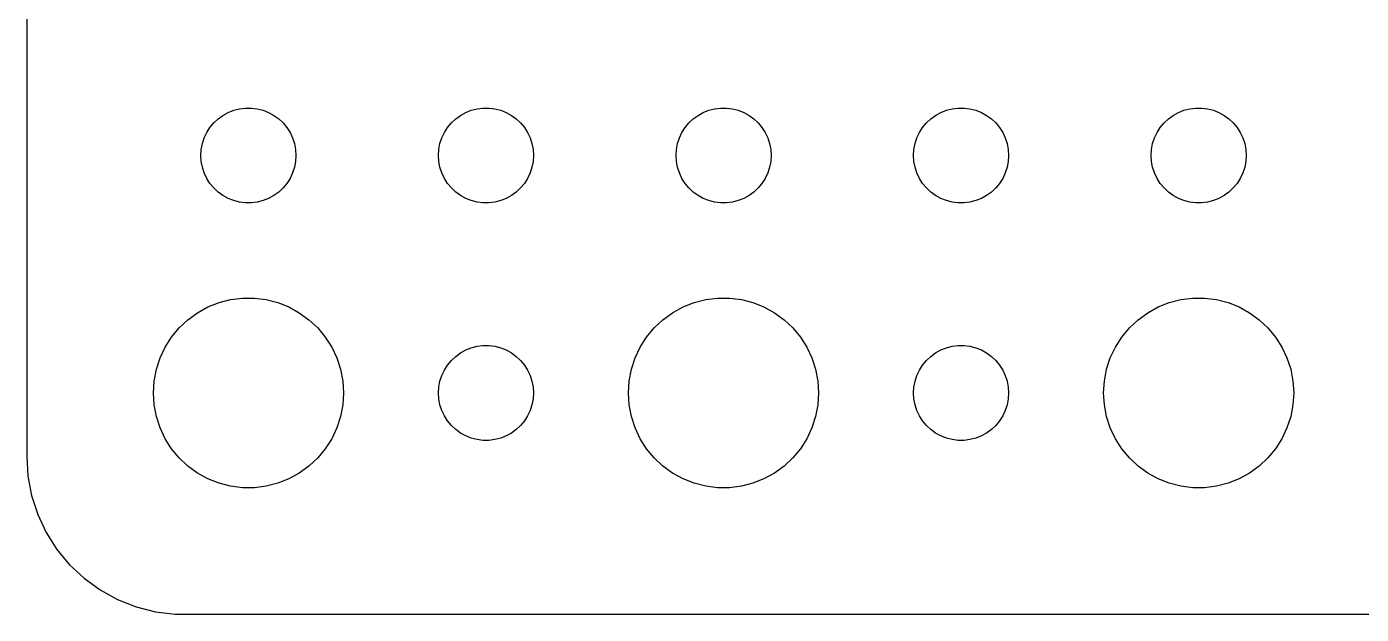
# Model space of a CAD drawing. Header units: metres. Extents: x -180 to 180, y -22 to 22.
# Drawn here: x -179.5 to -137.37, y -21.99 to -3.43 of the extents above; entities that cross this region are included whole.
import ezdxf

# ---------------------------------------------------------------- set-up
doc = ezdxf.new("R2010")
doc.units = ezdxf.units.M

msp = doc.modelspace()

# ---------------------------------------------------------------- linework, layer by layer
for p, q in [((-179.5, 17), (-179.5, -17)), ((-173.456, -6.34422), (-173.304, -6.23351)), ((-173.304, -6.23351), (-173.139, -6.14275)), ((-173.139, -6.14275), (-172.964, -6.07341)), ((-172.964, -6.07341), (-172.781, -6.02657)), ((-172.781, -6.02657), (-172.594, -6.00294)), ((-172.594, -6.00294), (-172.406, -6.00294)), ((-172.406, -6.00294), (-172.219, -6.02657)), ((-172.219, -6.02657), (-172.036, -6.07341)), ((-172.036, -6.07341), (-171.861, -6.14275)), ((-171.861, -6.14275), (-171.696, -6.23351)), ((-171.696, -6.23351), (-171.544, -6.34422)), ((-165.956, -6.34422), (-165.804, -6.23351)), ((-165.804, -6.23351), (-165.639, -6.14275)), ((-165.639, -6.14275), (-165.464, -6.07341)), ((-165.464, -6.07341), (-165.281, -6.02657)), ((-165.281, -6.02657), (-165.094, -6.00294)), ((-165.094, -6.00294), (-164.906, -6.00294)), ((-164.906, -6.00294), (-164.719, -6.02657)), ((-164.719, -6.02657), (-164.536, -6.07341)), ((-164.536, -6.07341), (-164.361, -6.14275)), ((-164.361, -6.14275), (-164.196, -6.23351)), ((-164.196, -6.23351), (-164.044, -6.34422)), ((-158.456, -6.34422), (-158.304, -6.23351)), ((-158.304, -6.23351), (-158.139, -6.14275)), ((-158.139, -6.14275), (-157.964, -6.07341)), ((-157.964, -6.07341), (-157.781, -6.02657)), ((-157.781, -6.02657), (-157.594, -6.00294)), ((-157.594, -6.00294), (-157.406, -6.00294)), ((-157.406, -6.00294), (-157.219, -6.02657)), ((-157.219, -6.02657), (-157.036, -6.07341)), ((-157.036, -6.07341), (-156.861, -6.14275)), ((-156.861, -6.14275), (-156.696, -6.23351)), ((-156.696, -6.23351), (-156.544, -6.34422)), ((-150.956, -6.34422), (-150.804, -6.23351)), ((-150.804, -6.23351), (-150.639, -6.14275)), ((-150.639, -6.14275), (-150.464, -6.07341)), ((-150.464, -6.07341), (-150.281, -6.02657)), ((-150.281, -6.02657), (-150.094, -6.00294)), ((-150.094, -6.00294), (-149.906, -6.00294)), ((-149.906, -6.00294), (-149.719, -6.02657)), ((-149.719, -6.02657), (-149.536, -6.07341)), ((-149.536, -6.07341), (-149.361, -6.14275)), ((-149.361, -6.14275), (-149.196, -6.23351)), ((-149.196, -6.23351), (-149.044, -6.34422)), ((-143.456, -6.34422), (-143.304, -6.23351)), ((-143.304, -6.23351), (-143.139, -6.14275)), ((-143.139, -6.14275), (-142.964, -6.07341)), ((-142.964, -6.07341), (-142.781, -6.02657)), ((-142.781, -6.02657), (-142.594, -6.00294)), ((-142.594, -6.00294), (-142.406, -6.00294)), ((-142.406, -6.00294), (-142.219, -6.02657)), ((-142.219, -6.02657), (-142.036, -6.07341)), ((-142.036, -6.07341), (-141.861, -6.14275)), ((-141.861, -6.14275), (-141.696, -6.23351)), ((-141.696, -6.23351), (-141.544, -6.34422)), ((-173.814, -6.77736), (-173.714, -6.61832)), ((-173.714, -6.61832), (-173.593, -6.47318)), ((-173.593, -6.47318), (-173.456, -6.34422)), ((-171.544, -6.34422), (-171.407, -6.47318)), ((-171.407, -6.47318), (-171.286, -6.61832)), ((-171.286, -6.61832), (-171.186, -6.77736)), ((-166.314, -6.77736), (-166.214, -6.61832)), ((-166.214, -6.61832), (-166.093, -6.47318)), ((-166.093, -6.47318), (-165.956, -6.34422)), ((-164.044, -6.34422), (-163.907, -6.47318)), ((-163.907, -6.47318), (-163.786, -6.61832)), ((-163.786, -6.61832), (-163.686, -6.77736)), ((-158.814, -6.77736), (-158.714, -6.61832)), ((-158.714, -6.61832), (-158.593, -6.47318)), ((-158.593, -6.47318), (-158.456, -6.34422)), ((-156.544, -6.34422), (-156.407, -6.47318)), ((-156.407, -6.47318), (-156.286, -6.61832)), ((-156.286, -6.61832), (-156.186, -6.77736)), ((-151.314, -6.77736), (-151.214, -6.61832)), ((-151.214, -6.61832), (-151.093, -6.47318)), ((-151.093, -6.47318), (-150.956, -6.34422)), ((-149.044, -6.34422), (-148.907, -6.47318)), ((-148.907, -6.47318), (-148.786, -6.61832)), ((-148.786, -6.61832), (-148.686, -6.77736)), ((-143.814, -6.77736), (-143.714, -6.61832)), ((-143.714, -6.61832), (-143.593, -6.47318)), ((-143.593, -6.47318), (-143.456, -6.34422)), ((-141.544, -6.34422), (-141.407, -6.47318)), ((-141.407, -6.47318), (-141.286, -6.61832)), ((-141.286, -6.61832), (-141.186, -6.77736)), ((-173.988, -7.312), (-173.953, -7.12695)), ((-173.953, -7.12695), (-173.895, -6.9478)), ((-173.895, -6.9478), (-173.814, -6.77736)), ((-171.186, -6.77736), (-171.105, -6.9478)), ((-171.105, -6.9478), (-171.047, -7.12695)), ((-171.047, -7.12695), (-171.012, -7.312)), ((-166.488, -7.312), (-166.453, -7.12695)), ((-166.453, -7.12695), (-166.395, -6.9478)), ((-166.395, -6.9478), (-166.314, -6.77736)), ((-163.686, -6.77736), (-163.605, -6.9478)), ((-163.605, -6.9478), (-163.547, -7.12695)), ((-163.547, -7.12695), (-163.512, -7.312)), ((-158.988, -7.312), (-158.953, -7.12695)), ((-158.953, -7.12695), (-158.895, -6.9478)), ((-158.895, -6.9478), (-158.814, -6.77736)), ((-156.186, -6.77736), (-156.105, -6.9478)), ((-156.105, -6.9478), (-156.047, -7.12695)), ((-156.047, -7.12695), (-156.012, -7.312)), ((-151.488, -7.312), (-151.453, -7.12695)), ((-151.453, -7.12695), (-151.395, -6.9478)), ((-151.395, -6.9478), (-151.314, -6.77736)), ((-148.686, -6.77736), (-148.605, -6.9478)), ((-148.605, -6.9478), (-148.547, -7.12695)), ((-148.547, -7.12695), (-148.512, -7.312)), ((-143.988, -7.312), (-143.953, -7.12695)), ((-143.953, -7.12695), (-143.895, -6.9478)), ((-143.895, -6.9478), (-143.814, -6.77736)), ((-141.186, -6.77736), (-141.105, -6.9478)), ((-141.105, -6.9478), (-141.047, -7.12695)), ((-141.047, -7.12695), (-141.012, -7.312)), ((-174, -7.5), (-173.988, -7.312)), ((-173.988, -7.68799), (-174, -7.5)), ((-171.012, -7.312), (-171, -7.5)), ((-171, -7.5), (-171.012, -7.68799)), ((-166.5, -7.5), (-166.488, -7.312)), ((-166.488, -7.68799), (-166.5, -7.5)), ((-163.512, -7.312), (-163.5, -7.5)), ((-163.5, -7.5), (-163.512, -7.68799)), ((-159, -7.5), (-158.988, -7.312)), ((-158.988, -7.68799), (-159, -7.5)), ((-156.012, -7.312), (-156, -7.5)), ((-156, -7.5), (-156.012, -7.68799)), ((-151.5, -7.5), (-151.488, -7.312)), ((-151.488, -7.68799), (-151.5, -7.5)), ((-148.512, -7.312), (-148.5, -7.5)), ((-148.5, -7.5), (-148.512, -7.68799)), ((-144, -7.5), (-143.988, -7.312)), ((-143.988, -7.68799), (-144, -7.5)), ((-141.012, -7.312), (-141, -7.5)), ((-141, -7.5), (-141.012, -7.68799)), ((-173.953, -7.87303), (-173.988, -7.68799)), ((-173.895, -8.05219), (-173.953, -7.87303)), ((-171.047, -7.87303), (-171.105, -8.05219)), ((-171.012, -7.68799), (-171.047, -7.87303)), ((-166.453, -7.87303), (-166.488, -7.68799)), ((-166.395, -8.05219), (-166.453, -7.87303)), ((-163.547, -7.87303), (-163.605, -8.05219)), ((-163.512, -7.68799), (-163.547, -7.87303)), ((-158.953, -7.87303), (-158.988, -7.68799)), ((-158.895, -8.05219), (-158.953, -7.87303)), ((-156.047, -7.87303), (-156.105, -8.05219)), ((-156.012, -7.68799), (-156.047, -7.87303)), ((-151.453, -7.87303), (-151.488, -7.68799)), ((-151.395, -8.05219), (-151.453, -7.87303)), ((-148.547, -7.87303), (-148.605, -8.05219)), ((-148.512, -7.68799), (-148.547, -7.87303)), ((-143.953, -7.87303), (-143.988, -7.68799)), ((-143.895, -8.05219), (-143.953, -7.87303)), ((-141.047, -7.87303), (-141.105, -8.05219)), ((-141.012, -7.68799), (-141.047, -7.87303)), ((-173.814, -8.22263), (-173.895, -8.05219)), ((-173.714, -8.38167), (-173.814, -8.22263)), ((-173.593, -8.52681), (-173.714, -8.38167)), ((-171.286, -8.38167), (-171.407, -8.52681)), ((-171.186, -8.22263), (-171.286, -8.38167)), ((-171.105, -8.05219), (-171.186, -8.22263)), ((-166.314, -8.22263), (-166.395, -8.05219)), ((-166.214, -8.38167), (-166.314, -8.22263)), ((-166.093, -8.52681), (-166.214, -8.38167)), ((-163.786, -8.38167), (-163.907, -8.52681)), ((-163.686, -8.22263), (-163.786, -8.38167)), ((-163.605, -8.05219), (-163.686, -8.22263)), ((-158.814, -8.22263), (-158.895, -8.05219)), ((-158.714, -8.38167), (-158.814, -8.22263)), ((-158.593, -8.52681), (-158.714, -8.38167)), ((-156.286, -8.38167), (-156.407, -8.52681)), ((-156.186, -8.22263), (-156.286, -8.38167)), ((-156.105, -8.05219), (-156.186, -8.22263)), ((-151.314, -8.22263), (-151.395, -8.05219)), ((-151.214, -8.38167), (-151.314, -8.22263)), ((-151.093, -8.52681), (-151.214, -8.38167)), ((-148.786, -8.38167), (-148.907, -8.52681)), ((-148.686, -8.22263), (-148.786, -8.38167)), ((-148.605, -8.05219), (-148.686, -8.22263)), ((-143.814, -8.22263), (-143.895, -8.05219)), ((-143.714, -8.38167), (-143.814, -8.22263)), ((-143.593, -8.52681), (-143.714, -8.38167)), ((-141.286, -8.38167), (-141.407, -8.52681)), ((-141.186, -8.22263), (-141.286, -8.38167)), ((-141.105, -8.05219), (-141.186, -8.22263)), ((-173.456, -8.65576), (-173.593, -8.52681)), ((-173.304, -8.76648), (-173.456, -8.65576)), ((-173.139, -8.85724), (-173.304, -8.76648)), ((-171.696, -8.76648), (-171.861, -8.85724)), ((-171.544, -8.65576), (-171.696, -8.76648)), ((-171.407, -8.52681), (-171.544, -8.65576)), ((-165.956, -8.65576), (-166.093, -8.52681)), ((-165.804, -8.76648), (-165.956, -8.65576)), ((-165.639, -8.85724), (-165.804, -8.76648)), ((-164.196, -8.76648), (-164.361, -8.85724)), ((-164.044, -8.65576), (-164.196, -8.76648)), ((-163.907, -8.52681), (-164.044, -8.65576)), ((-158.456, -8.65576), (-158.593, -8.52681)), ((-158.304, -8.76648), (-158.456, -8.65576)), ((-158.139, -8.85724), (-158.304, -8.76648)), ((-156.696, -8.76648), (-156.861, -8.85724)), ((-156.544, -8.65576), (-156.696, -8.76648)), ((-156.407, -8.52681), (-156.544, -8.65576)), ((-150.956, -8.65576), (-151.093, -8.52681)), ((-150.804, -8.76648), (-150.956, -8.65576)), ((-150.639, -8.85724), (-150.804, -8.76648)), ((-149.196, -8.76648), (-149.361, -8.85724)), ((-149.044, -8.65576), (-149.196, -8.76648)), ((-148.907, -8.52681), (-149.044, -8.65576)), ((-143.456, -8.65576), (-143.593, -8.52681)), ((-143.304, -8.76648), (-143.456, -8.65576)), ((-143.139, -8.85724), (-143.304, -8.76648)), ((-141.696, -8.76648), (-141.861, -8.85724)), ((-141.544, -8.65576), (-141.696, -8.76648)), ((-141.407, -8.52681), (-141.544, -8.65576)), ((-172.964, -8.92657), (-173.139, -8.85724)), ((-172.781, -8.97342), (-172.964, -8.92657)), ((-172.594, -8.99704), (-172.781, -8.97342)), ((-172.406, -8.99704), (-172.594, -8.99704)), ((-172.219, -8.97342), (-172.406, -8.99704)), ((-172.036, -8.92657), (-172.219, -8.97342)), ((-171.861, -8.85724), (-172.036, -8.92657)), ((-165.464, -8.92657), (-165.639, -8.85724)), ((-165.281, -8.97342), (-165.464, -8.92657)), ((-165.094, -8.99704), (-165.281, -8.97342)), ((-164.906, -8.99704), (-165.094, -8.99704)), ((-164.719, -8.97342), (-164.906, -8.99704)), ((-164.536, -8.92657), (-164.719, -8.97342)), ((-164.361, -8.85724), (-164.536, -8.92657)), ((-157.964, -8.92657), (-158.139, -8.85724)), ((-157.781, -8.97342), (-157.964, -8.92657)), ((-157.594, -8.99704), (-157.781, -8.97342)), ((-157.406, -8.99704), (-157.594, -8.99704)), ((-157.219, -8.97342), (-157.406, -8.99704)), ((-157.036, -8.92657), (-157.219, -8.97342)), ((-156.861, -8.85724), (-157.036, -8.92657)), ((-150.464, -8.92657), (-150.639, -8.85724)), ((-150.281, -8.97342), (-150.464, -8.92657)), ((-150.094, -8.99704), (-150.281, -8.97342)), ((-149.906, -8.99704), (-150.094, -8.99704)), ((-149.719, -8.97342), (-149.906, -8.99704)), ((-149.536, -8.92657), (-149.719, -8.97342)), ((-149.361, -8.85724), (-149.536, -8.92657)), ((-142.964, -8.92657), (-143.139, -8.85724)), ((-142.781, -8.97342), (-142.964, -8.92657)), ((-142.594, -8.99704), (-142.781, -8.97342)), ((-142.406, -8.99704), (-142.594, -8.99704)), ((-142.219, -8.97342), (-142.406, -8.99704)), ((-142.036, -8.92657), (-142.219, -8.97342)), ((-141.861, -8.85724), (-142.036, -8.92657)), ((-173.777, -12.2855), (-173.427, -12.1468)), ((-173.427, -12.1468), (-173.062, -12.0531)), ((-173.062, -12.0531), (-172.688, -12.0059)), ((-172.688, -12.0059), (-172.312, -12.0059)), ((-172.312, -12.0059), (-171.938, -12.0531)), ((-171.938, -12.0531), (-171.573, -12.1468)), ((-171.573, -12.1468), (-171.223, -12.2855)), ((-158.777, -12.2855), (-158.427, -12.1468)), ((-158.427, -12.1468), (-158.062, -12.0531)), ((-158.062, -12.0531), (-157.688, -12.0059)), ((-157.688, -12.0059), (-157.312, -12.0059)), ((-157.312, -12.0059), (-156.938, -12.0531)), ((-156.938, -12.0531), (-156.573, -12.1468)), ((-156.573, -12.1468), (-156.223, -12.2855)), ((-143.777, -12.2855), (-143.427, -12.1468)), ((-143.427, -12.1468), (-143.062, -12.0531)), ((-143.062, -12.0531), (-142.688, -12.0059)), ((-142.688, -12.0059), (-142.312, -12.0059)), ((-142.312, -12.0059), (-141.938, -12.0531)), ((-141.938, -12.0531), (-141.573, -12.1468)), ((-141.573, -12.1468), (-141.223, -12.2855)), ((-174.412, -12.6884), (-174.107, -12.467)), ((-174.107, -12.467), (-173.777, -12.2855)), ((-171.223, -12.2855), (-170.893, -12.467)), ((-170.893, -12.467), (-170.588, -12.6884)), ((-159.412, -12.6884), (-159.107, -12.467)), ((-159.107, -12.467), (-158.777, -12.2855)), ((-156.223, -12.2855), (-155.893, -12.467)), ((-155.893, -12.467), (-155.588, -12.6884)), ((-144.412, -12.6884), (-144.107, -12.467)), ((-144.107, -12.467), (-143.777, -12.2855)), ((-141.223, -12.2855), (-140.893, -12.467)), ((-140.893, -12.467), (-140.588, -12.6884)), ((-174.927, -13.2366), (-174.687, -12.9464)), ((-174.687, -12.9464), (-174.412, -12.6884)), ((-170.588, -12.6884), (-170.313, -12.9464)), ((-170.313, -12.9464), (-170.073, -13.2366)), ((-159.927, -13.2366), (-159.687, -12.9464)), ((-159.687, -12.9464), (-159.412, -12.6884)), ((-155.588, -12.6884), (-155.313, -12.9464)), ((-155.313, -12.9464), (-155.073, -13.2366)), ((-144.927, -13.2366), (-144.687, -12.9464)), ((-144.687, -12.9464), (-144.412, -12.6884)), ((-140.588, -12.6884), (-140.313, -12.9464)), ((-140.313, -12.9464), (-140.073, -13.2366)), ((-175.129, -13.5547), (-174.927, -13.2366)), ((-170.073, -13.2366), (-169.871, -13.5547)), ((-160.129, -13.5547), (-159.927, -13.2366)), ((-155.073, -13.2366), (-154.871, -13.5547)), ((-145.129, -13.5547), (-144.927, -13.2366)), ((-140.073, -13.2366), (-139.871, -13.5547)), ((-175.406, -14.2539), (-175.289, -13.8956)), ((-175.289, -13.8956), (-175.129, -13.5547)), ((-169.871, -13.5547), (-169.711, -13.8956)), ((-169.711, -13.8956), (-169.594, -14.2539)), ((-166.093, -13.9732), (-165.956, -13.8442)), ((-165.956, -13.8442), (-165.804, -13.7335)), ((-165.804, -13.7335), (-165.639, -13.6427)), ((-165.639, -13.6427), (-165.464, -13.5734)), ((-165.464, -13.5734), (-165.281, -13.5266)), ((-165.281, -13.5266), (-165.094, -13.5029)), ((-165.094, -13.5029), (-164.906, -13.5029)), ((-164.906, -13.5029), (-164.719, -13.5266)), ((-164.719, -13.5266), (-164.536, -13.5734)), ((-164.536, -13.5734), (-164.361, -13.6427)), ((-164.361, -13.6427), (-164.196, -13.7335)), ((-164.196, -13.7335), (-164.044, -13.8442)), ((-164.044, -13.8442), (-163.907, -13.9732)), ((-160.406, -14.2539), (-160.289, -13.8956)), ((-160.289, -13.8956), (-160.129, -13.5547)), ((-154.871, -13.5547), (-154.711, -13.8956)), ((-154.711, -13.8956), (-154.594, -14.2539)), ((-151.093, -13.9732), (-150.956, -13.8442)), ((-150.956, -13.8442), (-150.804, -13.7335)), ((-150.804, -13.7335), (-150.639, -13.6427)), ((-150.639, -13.6427), (-150.464, -13.5734)), ((-150.464, -13.5734), (-150.281, -13.5266)), ((-150.281, -13.5266), (-150.094, -13.5029)), ((-150.094, -13.5029), (-149.906, -13.5029)), ((-149.906, -13.5029), (-149.719, -13.5266)), ((-149.719, -13.5266), (-149.536, -13.5734)), ((-149.536, -13.5734), (-149.361, -13.6427)), ((-149.361, -13.6427), (-149.196, -13.7335)), ((-149.196, -13.7335), (-149.044, -13.8442)), ((-149.044, -13.8442), (-148.907, -13.9732)), ((-145.406, -14.2539), (-145.289, -13.8956)), ((-145.289, -13.8956), (-145.129, -13.5547)), ((-139.871, -13.5547), (-139.711, -13.8956)), ((-139.711, -13.8956), (-139.594, -14.2539)), ((-175.476, -14.624), (-175.406, -14.2539)), ((-169.594, -14.2539), (-169.524, -14.624)), ((-166.395, -14.4478), (-166.314, -14.2774)), ((-166.314, -14.2774), (-166.214, -14.1183)), ((-166.214, -14.1183), (-166.093, -13.9732)), ((-163.907, -13.9732), (-163.786, -14.1183)), ((-163.786, -14.1183), (-163.686, -14.2774)), ((-163.686, -14.2774), (-163.605, -14.4478)), ((-160.476, -14.624), (-160.406, -14.2539)), ((-154.594, -14.2539), (-154.524, -14.624)), ((-151.395, -14.4478), (-151.314, -14.2774)), ((-151.314, -14.2774), (-151.214, -14.1183)), ((-151.214, -14.1183), (-151.093, -13.9732)), ((-148.907, -13.9732), (-148.786, -14.1183)), ((-148.786, -14.1183), (-148.686, -14.2774)), ((-148.686, -14.2774), (-148.605, -14.4478)), ((-145.476, -14.624), (-145.406, -14.2539)), ((-139.594, -14.2539), (-139.524, -14.624)), ((-175.5, -15), (-175.476, -14.624)), ((-169.524, -14.624), (-169.5, -15)), ((-166.488, -14.812), (-166.453, -14.627)), ((-166.453, -14.627), (-166.395, -14.4478)), ((-163.605, -14.4478), (-163.547, -14.627)), ((-163.547, -14.627), (-163.512, -14.812)), ((-160.5, -15), (-160.476, -14.624)), ((-154.524, -14.624), (-154.5, -15)), ((-151.488, -14.812), (-151.453, -14.627)), ((-151.453, -14.627), (-151.395, -14.4478)), ((-148.605, -14.4478), (-148.547, -14.627)), ((-148.547, -14.627), (-148.512, -14.812)), ((-145.5, -15), (-145.476, -14.624)), ((-139.524, -14.624), (-139.5, -15)), ((-175.476, -15.376), (-175.5, -15)), ((-169.5, -15), (-169.524, -15.376)), ((-166.5, -15), (-166.488, -14.812)), ((-166.488, -15.188), (-166.5, -15)), ((-163.512, -14.812), (-163.5, -15)), ((-163.5, -15), (-163.512, -15.188)), ((-160.476, -15.376), (-160.5, -15)), ((-154.5, -15), (-154.524, -15.376)), ((-151.5, -15), (-151.488, -14.812)), ((-151.488, -15.188), (-151.5, -15)), ((-148.512, -14.812), (-148.5, -15)), ((-148.5, -15), (-148.512, -15.188)), ((-145.476, -15.376), (-145.5, -15)), ((-139.5, -15), (-139.524, -15.376)), ((-175.406, -15.7461), (-175.476, -15.376)), ((-169.524, -15.376), (-169.594, -15.7461)), ((-166.453, -15.373), (-166.488, -15.188)), ((-166.395, -15.5522), (-166.453, -15.373)), ((-166.314, -15.7226), (-166.395, -15.5522)), ((-163.605, -15.5522), (-163.686, -15.7226)), ((-163.547, -15.373), (-163.605, -15.5522)), ((-163.512, -15.188), (-163.547, -15.373)), ((-160.406, -15.7461), (-160.476, -15.376)), ((-154.524, -15.376), (-154.594, -15.7461)), ((-151.453, -15.373), (-151.488, -15.188)), ((-151.395, -15.5522), (-151.453, -15.373)), ((-151.314, -15.7226), (-151.395, -15.5522)), ((-148.605, -15.5522), (-148.686, -15.7226)), ((-148.547, -15.373), (-148.605, -15.5522)), ((-148.512, -15.188), (-148.547, -15.373)), ((-145.406, -15.7461), (-145.476, -15.376)), ((-139.524, -15.376), (-139.594, -15.7461)), ((-175.289, -16.1044), (-175.406, -15.7461)), ((-169.594, -15.7461), (-169.711, -16.1044)), ((-166.214, -15.8817), (-166.314, -15.7226)), ((-166.093, -16.0268), (-166.214, -15.8817)), ((-163.786, -15.8817), (-163.907, -16.0268)), ((-163.686, -15.7226), (-163.786, -15.8817)), ((-160.289, -16.1044), (-160.406, -15.7461)), ((-154.594, -15.7461), (-154.711, -16.1044)), ((-151.214, -15.8817), (-151.314, -15.7226)), ((-151.093, -16.0268), (-151.214, -15.8817)), ((-148.786, -15.8817), (-148.907, -16.0268)), ((-148.686, -15.7226), (-148.786, -15.8817)), ((-145.289, -16.1044), (-145.406, -15.7461)), ((-139.594, -15.7461), (-139.711, -16.1044)), ((-175.129, -16.4453), (-175.289, -16.1044)), ((-169.711, -16.1044), (-169.871, -16.4453)), ((-165.956, -16.1558), (-166.093, -16.0268)), ((-165.804, -16.2665), (-165.956, -16.1558)), ((-165.639, -16.3572), (-165.804, -16.2665)), ((-165.464, -16.4266), (-165.639, -16.3572)), ((-165.281, -16.4734), (-165.464, -16.4266)), ((-164.536, -16.4266), (-164.719, -16.4734)), ((-164.361, -16.3572), (-164.536, -16.4266)), ((-164.196, -16.2665), (-164.361, -16.3572)), ((-164.044, -16.1558), (-164.196, -16.2665)), ((-163.907, -16.0268), (-164.044, -16.1558)), ((-160.129, -16.4453), (-160.289, -16.1044)), ((-154.711, -16.1044), (-154.871, -16.4453)), ((-150.956, -16.1558), (-151.093, -16.0268)), ((-150.804, -16.2665), (-150.956, -16.1558)), ((-150.639, -16.3572), (-150.804, -16.2665)), ((-150.464, -16.4266), (-150.639, -16.3572)), ((-150.281, -16.4734), (-150.464, -16.4266)), ((-149.536, -16.4266), (-149.719, -16.4734)), ((-149.361, -16.3572), (-149.536, -16.4266)), ((-149.196, -16.2665), (-149.361, -16.3572)), ((-149.044, -16.1558), (-149.196, -16.2665)), ((-148.907, -16.0268), (-149.044, -16.1558)), ((-145.129, -16.4453), (-145.289, -16.1044)), ((-139.711, -16.1044), (-139.871, -16.4453)), ((-174.927, -16.7634), (-175.129, -16.4453)), ((-174.687, -17.0536), (-174.927, -16.7634)), ((-170.073, -16.7634), (-170.313, -17.0536)), ((-169.871, -16.4453), (-170.073, -16.7634)), ((-165.094, -16.497), (-165.281, -16.4734)), ((-164.906, -16.497), (-165.094, -16.497)), ((-164.719, -16.4734), (-164.906, -16.497)), ((-159.927, -16.7634), (-160.129, -16.4453)), ((-159.687, -17.0536), (-159.927, -16.7634)), ((-155.073, -16.7634), (-155.313, -17.0536)), ((-154.871, -16.4453), (-155.073, -16.7634)), ((-150.094, -16.497), (-150.281, -16.4734)), ((-149.906, -16.497), (-150.094, -16.497)), ((-149.719, -16.4734), (-149.906, -16.497)), ((-144.927, -16.7634), (-145.129, -16.4453)), ((-144.687, -17.0536), (-144.927, -16.7634)), ((-140.073, -16.7634), (-140.313, -17.0536)), ((-139.871, -16.4453), (-140.073, -16.7634)), ((-179.5, -17), (-179.461, -17.6267)), ((-174.412, -17.3115), (-174.687, -17.0536)), ((-170.313, -17.0536), (-170.588, -17.3115)), ((-159.412, -17.3115), (-159.687, -17.0536)), ((-155.313, -17.0536), (-155.588, -17.3115)), ((-144.412, -17.3115), (-144.687, -17.0536)), ((-140.313, -17.0536), (-140.588, -17.3115)), ((-179.461, -17.6267), (-179.343, -18.2434)), ((-174.107, -17.533), (-174.412, -17.3115)), ((-173.777, -17.7145), (-174.107, -17.533)), ((-170.893, -17.533), (-171.223, -17.7145)), ((-170.588, -17.3115), (-170.893, -17.533)), ((-159.107, -17.533), (-159.412, -17.3115)), ((-158.777, -17.7145), (-159.107, -17.533)), ((-155.893, -17.533), (-156.223, -17.7145)), ((-155.588, -17.3115), (-155.893, -17.533)), ((-144.107, -17.533), (-144.412, -17.3115)), ((-143.777, -17.7145), (-144.107, -17.533)), ((-140.893, -17.533), (-141.223, -17.7145)), ((-140.588, -17.3115), (-140.893, -17.533)), ((-173.427, -17.8532), (-173.777, -17.7145)), ((-173.062, -17.9469), (-173.427, -17.8532)), ((-172.688, -17.9941), (-173.062, -17.9469)), ((-172.312, -17.9941), (-172.688, -17.9941)), ((-171.938, -17.9469), (-172.312, -17.9941)), ((-171.573, -17.8532), (-171.938, -17.9469)), ((-171.223, -17.7145), (-171.573, -17.8532)), ((-158.427, -17.8532), (-158.777, -17.7145)), ((-158.062, -17.9469), (-158.427, -17.8532)), ((-157.688, -17.9941), (-158.062, -17.9469)), ((-157.312, -17.9941), (-157.688, -17.9941)), ((-156.938, -17.9469), (-157.312, -17.9941)), ((-156.573, -17.8532), (-156.938, -17.9469)), ((-156.223, -17.7145), (-156.573, -17.8532)), ((-143.427, -17.8532), (-143.777, -17.7145)), ((-143.062, -17.9469), (-143.427, -17.8532)), ((-142.688, -17.9941), (-143.062, -17.9469)), ((-142.312, -17.9941), (-142.688, -17.9941)), ((-141.938, -17.9469), (-142.312, -17.9941)), ((-141.573, -17.8532), (-141.938, -17.9469)), ((-141.223, -17.7145), (-141.573, -17.8532)), ((-179.343, -18.2434), (-179.149, -18.8406)), ((-179.149, -18.8406), (-178.882, -19.4088)), ((-178.882, -19.4088), (-178.545, -19.9389)), ((-178.545, -19.9389), (-178.145, -20.4227)), ((-178.145, -20.4227), (-177.687, -20.8526)), ((-177.687, -20.8526), (-177.179, -21.2216)), ((-177.179, -21.2216), (-176.629, -21.5241)), ((-176.629, -21.5241), (-176.045, -21.7553)), ((-176.045, -21.7553), (-175.437, -21.9114)), ((-175.437, -21.9114), (-174.814, -21.9901)), ((-174.814, -21.9901), (174.814, -21.9901))]:
    msp.add_line(p, q)

doc.saveas('drawing.dxf')
